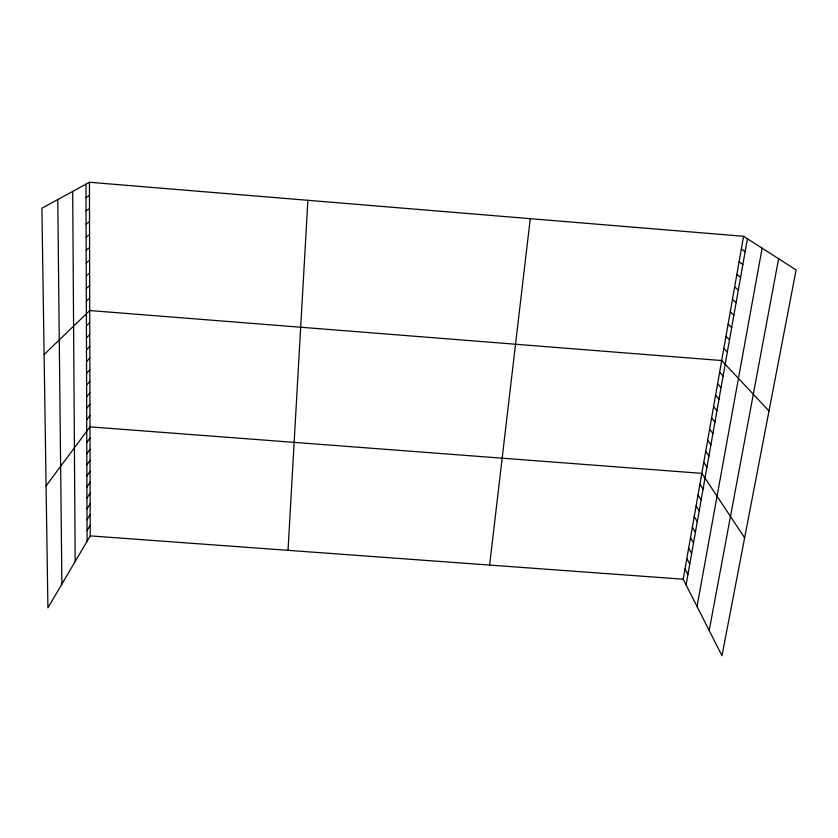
<?xml version="1.0" encoding="UTF-8"?>
<svg xmlns="http://www.w3.org/2000/svg" width="838" height="838" viewBox="0 0 838 838"><rect width="100%" height="100%" fill="white"/><g stroke="black" fill="none" stroke-linecap="round" stroke-linejoin="round"><path stroke-width="1.26" d="M288.021 550.336L307.881 200.303M489.622 565.074L530.265 218.666M743.578 236.285L796.1 269.93L721.979 655.735L683.2 579.215L743.578 236.285L89.446 182.265L41.9 208.253L47.923 607.833L90.221 535.88L89.446 182.265M686.081 584.903L747.423 238.757M697.017 606.482L762.119 248.163M709.189 630.49L778.607 258.722M87.058 530.527L90.2 525.29M87.026 519.78L90.179 514.626M86.984 508.949L90.158 503.9M86.953 498.065L90.127 493.1M86.922 487.098L90.106 482.238M86.88 476.068L90.085 471.302M86.848 464.964L90.054 460.303M86.817 453.787L90.033 449.22M86.775 442.537L90.012 438.075M46.09 485.872L89.98 426.856L701.846 473.365L744.636 537.797M86.712 419.817L89.959 415.564M86.67 408.347L89.938 404.199M86.639 396.793L89.907 392.76M86.597 385.166L89.886 381.248M86.565 373.465L89.855 369.652M86.523 361.691L89.834 357.983M86.492 349.834L89.802 346.241M86.45 337.892L89.781 334.414M86.408 325.867L89.75 322.515M44.11 354.547L89.729 310.542L721.707 360.55L769.001 410.976M86.335 301.219L89.697 298.108M86.293 288.576L89.676 285.59M86.251 275.849L89.645 272.989M86.22 263.027L89.614 260.304M86.178 250.122L89.593 247.524M86.136 237.112L89.561 234.661M86.094 224.018L89.53 221.703M86.052 210.83L89.498 208.652M86.01 197.548L89.477 195.505M90.221 535.88L683.2 579.215M741.326 249.106L745.129 251.704M739.085 261.833L742.856 264.557M736.853 274.466L740.593 277.326M734.643 287.025L738.341 290.011M732.454 299.491L736.11 302.602M730.275 311.872L733.899 315.109M728.107 324.159L731.7 327.522M725.959 336.373L729.51 339.851M723.823 348.503L727.342 352.096M719.653 372.166L723.11 375.99M717.621 383.699L721.047 387.638M715.61 395.169L718.994 399.213M713.599 406.556L716.951 410.704M711.609 417.869L714.929 422.132M709.629 429.108L712.918 433.476M707.67 440.285L710.917 444.748M705.711 451.378L708.938 455.945M703.773 462.408L706.968 467.07M699.929 484.249L703.061 489.12M698.023 495.069L701.123 500.035M696.127 505.817L699.206 510.876M694.241 516.501L697.289 521.655M692.377 527.123L695.393 532.36M690.522 537.671L693.508 543.003M688.679 548.157L691.633 553.572M686.835 558.579L689.779 564.079M685.013 568.929L687.925 574.522M57.759 199.58L61.897 584.065M72.686 191.42L75.179 561.481M85.968 184.171L87.089 541.212"/></g></svg>
